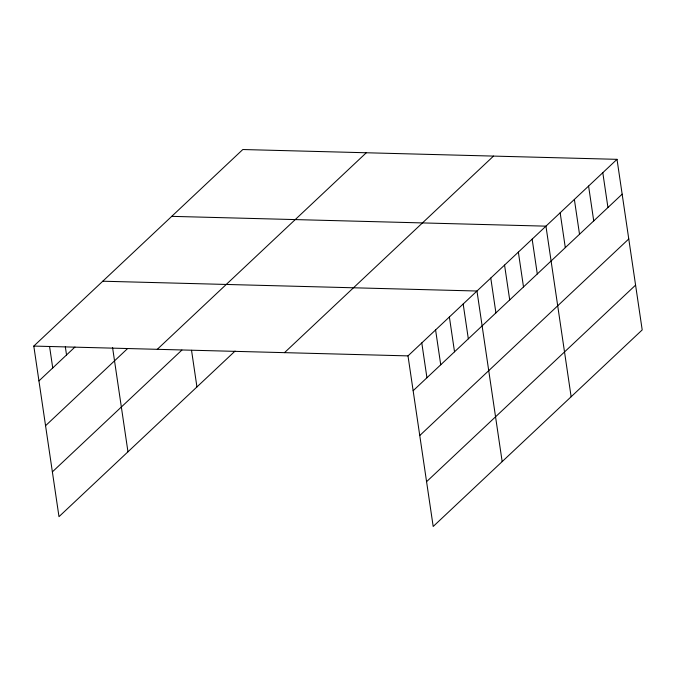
<?xml version="1.0" encoding="UTF-8"?>
<svg xmlns="http://www.w3.org/2000/svg" width="676" height="676" viewBox="0 0 676 676"><rect width="100%" height="100%" fill="white"/><g stroke="black" fill="none" stroke-linecap="round" stroke-linejoin="round"><path stroke-width="1.01" d="M235.087 351.064L58.989 516.667L33.8 346.078L242.811 149.523L617.011 159.333L642.2 329.922L433.189 526.477L408 355.889L617.011 159.333M38.946 380.909L74.96 347.041M45.562 425.711L127.561 348.596M157.288 349.315L366.299 152.759M52.373 471.873L181.895 350.075M284.511 352.652L493.522 156.088M413.146 390.72L622.157 194.164M419.762 435.521L628.764 238.966M426.573 481.675L635.584 285.12M171.746 216.354L545.946 226.156L571.135 396.753M102.777 281.216L476.969 291.018L502.167 461.615M33.8 346.078L408 355.889M602.798 172.693L607.944 207.532M588.585 186.061L593.731 220.9M574.372 199.428L579.518 234.259M560.159 212.796L565.305 247.627M532.147 239.135L537.293 273.966M518.357 252.106L523.503 286.937M504.558 265.077L509.704 299.907M490.768 278.047L495.914 312.887M463.178 303.997L468.324 338.828M449.379 316.968L454.525 351.799M435.589 329.939L440.735 364.778M421.79 342.909L426.936 377.749M191.528 350.286L196.936 386.942M112.579 347.616L127.967 451.805M65.327 346.771L66.535 354.968M49.559 346.425L52.736 367.938"/></g></svg>
